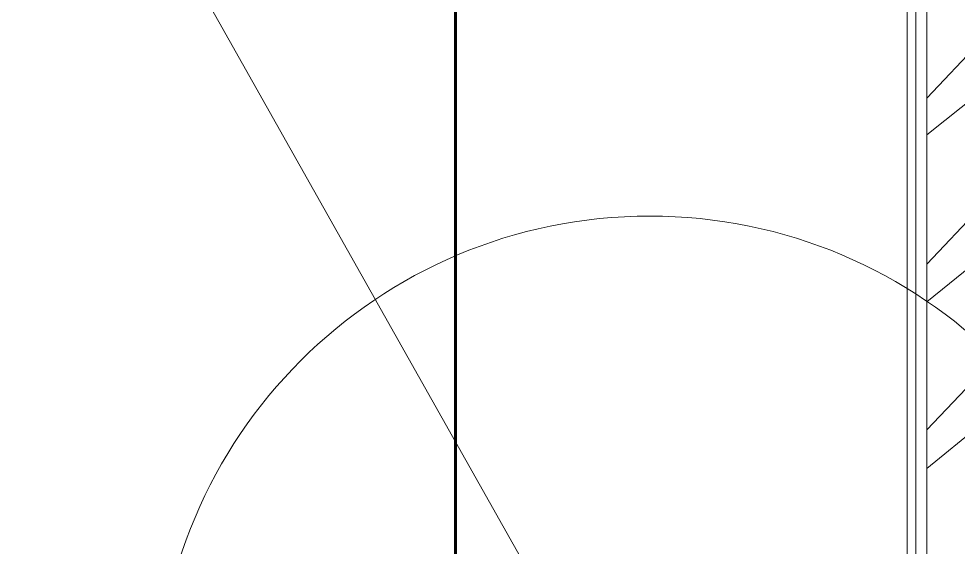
# Model space of a CAD drawing. Header units: millimetres. Extents: x -32 to 417638015, y -35 to 175284279.
# Drawn here: x 416315352 to 416316113, y 175266857 to 175267285 of the extents above; entities that cross this region are included whole.
import ezdxf

# ---------------------------------------------------------------- set-up
doc = ezdxf.new("R2010")
doc.units = ezdxf.units.MM
for name, color, linetype, lineweight in [('_ЭМ_гофра', 5, 'Continuous', 60), ('Перекрытие', 7, 'Continuous', 18), ('Стены отделка', 7, 'Continuous', 30), ('Стены штриховка', 7, 'Continuous', 9), ('ШТРИХОВКА', 252, 'Continuous', 15)]:
    doc.layers.add(name, color=color, linetype=linetype, lineweight=lineweight)
doc.layers.add('Линии', color=7, linetype='Continuous', lineweight=9, true_color=0x00a600)

# ---------------------------------------------------------------- blocks, each defined once
blk = doc.blocks.new('1 этаж')
at = {"layer": 'Стены штриховка'}
h = blk.add_hatch(dxfattribs=at)
h.set_pattern_fill('ANSI32', color=8, scale=10)
h.set_pattern_definition([(45, (-31496.66335460375, 188.9018102923583), (-67.35192090801866, 67.35192090801866), []), (45, (-31451.76205460375, 188.9018102923583), (-67.35192090801866, 67.35192090801866), [])])
h.paths.add_polyline_path([(52009.72744670551, 36756.00458051563), (51889.72744670551, 36758.03416675469), (51889.72744670551, 33327.30453593125), (52009.72744670551, 33327.30453593125)])
h.paths.add_polyline_path([(51889.72744670551, 34752.83762857817), (51882.77834950708, 34765.18170692473), (49538.08537243839, 34765.18170692473), (49538.08537243839, 34645.18170692473), (51889.72744670551, 34645.18170692473)])
h.paths.add_polyline_path([(51889.72744670551, 34495.1817069247), (49538.08537243839, 34495.18170692475), (49538.08537243839, 34375.1817069247), (51889.72744670551, 34375.1817069247)])
at = {"layer": 'Линии', "color": 8}
blk.add_circle((51665.16909408337, 35214.41841493081), 400, dxfattribs=at)
at = {"layer": 'Перекрытие', "color": 8}
blk.add_line((51096.64802884997, 36161.62990612257), (51873.82744670552, 34781.08170692471), dxfattribs=at)
at = {"layer": 'Стены отделка', "color": 8, "lineweight": 9}
for p, q in [((51889.72744670551, 36758.54156331444), (51889.72744670551, 33327.30453593125)), ((51873.82744670552, 36728.53727276664), (51873.82744670552, 34765.18170692473))]:
    blk.add_line(p, q, dxfattribs=at)
at = {"layer": 'Стены штриховка', "color": 8}
blk.add_line((51880.72744670548, 36728.53727276664), (51880.72744670548, 34765.18170692473), dxfattribs=at)

msp = doc.modelspace()

# ---------------------------------------------------------------- linework, layer by layer
at = {"layer": '_ЭМ_гофра', "linetype": 'ByBlock'}
msp.add_lwpolyline([(416315705.8554331, 175266458.3808752), (416315705.8554331, 175267860.1808478)], dxfattribs=at)

# ---------------------------------------------------------------- block references
at = {"layer": 'ШТРИХОВКА'}
msp.add_blockref('1 этаж', (416264198.1010904, 175231510.6631508), dxfattribs=at)

doc.saveas('drawing.dxf')
